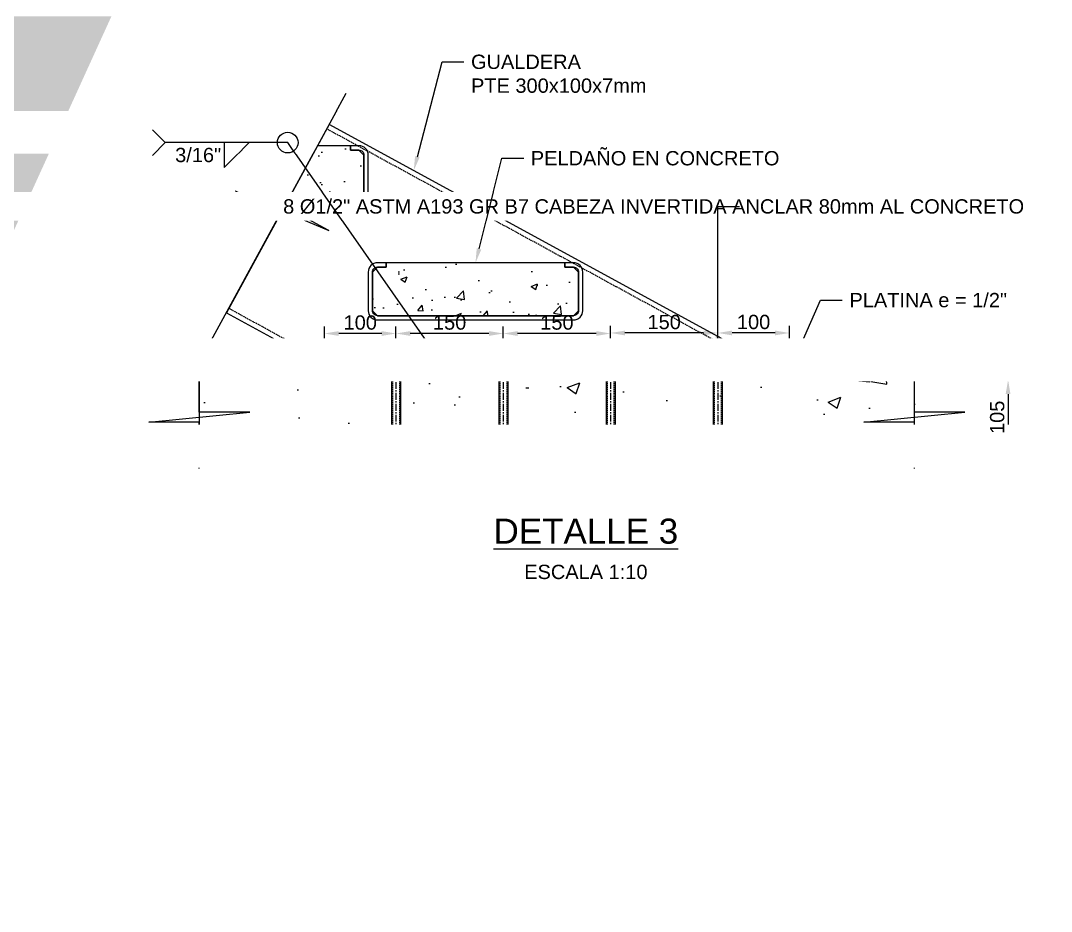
# Model space of a CAD drawing. Header units: millimetres. Extents: x -1367288 to 157996, y -18171 to 61708.
# Drawn here: x 20259 to 21701, y 13128 to 14374 of the extents above; entities that cross this region are included whole.
import ezdxf
from ezdxf import colors
from ezdxf.entities.mleader import LeaderData, LeaderLine
from ezdxf.enums import TextEntityAlignment as Align
from ezdxf.math import Vec2, Vec3

# ---------------------------------------------------------------- set-up
doc = ezdxf.new("R2010")
doc.units = ezdxf.units.MM
doc.header["$LTSCALE"] = 0.3
doc.linetypes.add('CENTER', pattern=[50.8, 31.75, -6.35, 6.35, -6.35])
doc.linetypes.add('HIDDEN', pattern=[9.525, 6.35, -3.175])
for name, color, linetype in [('EE-CENTROS', 8, 'CENTER'), ('EE-OCULTAS', 8, 'HIDDEN'), ('EE-TEXTO 1', 4, 'Continuous'), ('EE-TEXTO 2', 2, 'Continuous'), ('SIM-CONCRETO', 8, 'Continuous'), ('SIM-COTAS', 1, 'Continuous'), ('SIM-OCULTOS', 8, 'HIDDEN'), ('SIM-PELDAÑOS', 5, 'Continuous'), ('SIM-PLATINAS', 2, 'Continuous'), ('SIM-PTE 300x100x7', 213, 'Continuous')]:
    doc.layers.add(name, color=color, linetype=linetype)
doc.styles.add('ARIAL EE', font='arial.ttf')
doc.styles.get("Standard").update_dxf_attribs({"font": 'arial.ttf'})
doc.dimstyles.new('EE 1_STANDAR', dxfattribs={"dimtxt": 2, "dimasz": 2, "dimexe": 1, "dimexo": 0.5, "dimgap": 0.5, "dimtad": 1, "dimdec": 0, "dimdsep": 46, "dimtxsty": 'ARIAL EE', "dimcen": 1.5, "dimclrd": 256, "dimclre": 256, "dimclrt": 2, "dimadec": 0, "dimazin": 0, "dimtfac": 1, "dimtdec": 0, "dimtix": 1, "dimtmove": 0, "dimatfit": 2, "dimfxl": 1, "dimlwd": -1, "dimlwe": -1, "dimarcsym": 0})

# ---------------------------------------------------------------- blocks, each defined once
blk = doc.blocks.new('Peldaño 1')
at = {"layer": 'SIM-CONCRETO'}
h = blk.add_hatch(dxfattribs=at)
h.set_pattern_fill('AR-CONC', color=256, scale=0.5)
h.paths.add_polyline_path([(-25, 0), (-275, 0), (-275, -6), (-287, -6), (-294, -13), (-294, -67), (-287, -74), (-13, -74), (-6, -67), (-6, -13), (-13, -6), (-25, -6)])
blk.add_lwpolyline([(-25, 0), (-275, 0), (-275, -6), (-287, -6), (-294, -13), (-294, -67), (-287, -74), (-13, -74), (-6, -67), (-6, -13), (-13, -6), (-25, -6), (-25, 0)], dxfattribs=at)
at = {"layer": 'SIM-PELDAÑOS'}
blk.add_lwpolyline([(-25, -6), (-13, -6, -0.414214), (-6, -13), (-6, -67, -0.414214), (-13, -74), (-287, -74, -0.414214), (-294, -67), (-294, -13, -0.414214), (-287, -6), (-275, -6), (-275, 0), (-287, 0, 0.414214), (-300, -13), (-300, -67, 0.414214), (-287, -80), (-13, -80, 0.414214), (0, -67), (0, -13, 0.414214), (-13, 0), (-25, 0)], format="xyb", close=True, dxfattribs=at)
blk = doc.blocks.new('*U396')
for p, q in [((-11, 84.6), (-11, 90)), ((8.2, 92.5), (-8.2, 92.5)), ((-5.5, 90), (-5.5, 84.6)), ((5.5, 90), (5.5, 84.6)), ((11, 84.6), (11, 90)), ((-11, 84.6), (11, 84.6)), ((-6.3, 0), (-6.3, 84.6)), ((6.3, 0), (6.3, 84.6)), ((-5.5, -14.8), (-5.5, -5)), ((5.5, -14.8), (5.5, -5)), ((11, -5), (11, -14.8)), ((8.2, -17.3), (-8.2, -17.3)), ((-6.3, -28.5), (-6.3, -17.3)), ((6.3, -28.5), (-6.3, -28.5)), ((-6.3, -28.5), (-4.9, -30)), ((6.3, -28.5), (4.8, -30)), ((6.3, -28.5), (6.3, -17.3)), ((4.8, -30), (-4.9, -30)), ((4.8, -30), (-4.9, -30))]:
    blk.add_line(p, q)
blk.add_lwpolyline([(-13.5, -1.3), (-13.5, -1.2, -0.414214), (-12.3, 0), (12.3, 0, -0.414214), (13.5, -1.2), (13.5, -1.3, -0.414214), (12.3, -2.5), (-12.3, -2.5, -0.414214)], format="xyb", close=True)
blk.add_lwpolyline([(-11, -14.8), (-11, -5)])
for centre, radius, start, end in [((-8.2, 89.8), 2.76, 5.445, 174.555), ((0, 85.2), 7.34, 41.4713, 138.5287), ((8.2, 89.8), 2.76, 5.445, 174.555), ((-8.2, -5.2), 2.76, 5.445, 174.555), ((0, -9.8), 7.34, 41.4713, 138.5287), ((8.2, -5.2), 2.76, 5.445, 174.555), ((-8.2, -14.5), 2.76, 185.445, 354.555), ((0, -9.9), 7.34, 221.4713, 318.5287), ((8.2, -14.5), 2.76, 185.445, 354.555)]:
    blk.add_arc(centre, radius, start, end)
at = {"layer": 'EE-CENTROS'}
blk.add_line((0, -30), (0, 92.5), dxfattribs=at)
at = {"layer": 'EE-OCULTAS'}
for p, q in [((-4.9, 0), (-4.9, 84.6)), ((4.8, 0), (4.8, 84.6)), ((-4.9, -30), (-4.9, -17.3)), ((4.8, -30), (4.8, -17.3))]:
    blk.add_line(p, q, dxfattribs=at)
blk = doc.blocks.new('TÍTULO')
at = {"layer": 'EE-TEXTO 1', "style": 'ARIAL EE'}
blk.add_attdef('%%UVISTAENPLANTA', text='', height=3.5, dxfattribs=at).set_placement((-0.54, 3.5), align=Align.CENTER)
at = {"layer": 'EE-TEXTO 2', "style": 'ARIAL EE'}
for tag, p in [('SUBTITULO', (-0.77, -1.27)), ('ESCALA1:100', (-0.32, -5.15))]:
    blk.add_attdef(tag, text='', height=2, dxfattribs=at).set_placement(p, align=Align.CENTER)
blk = doc.blocks.new('*D397')
at = {"layer": 'SIM-COTAS', "transparency": 16777216}
for p, q in [((21514.2, 13871.8), (21650.1, 13871.8)), ((21640.1, 13851.8), (21640.1, 13786.8)), ((21514.2, 13766.8), (21650.1, 13766.8))]:
    blk.add_line(p, q, dxfattribs=at)
for points in [[(21636.7, 13851.8), (21643.4, 13851.8), (21640.1, 13871.8)], [(21636.7, 13786.8), (21643.4, 13786.8), (21640.1, 13766.8)]]:
    blk.add_solid(points, dxfattribs=at)
at = {"layer": 'SIM-COTAS', "color": 2, "transparency": 16777216, "insert": (21624.9, 13819.3), "char_height": 20, "attachment_point": 5, "rotation": 90, "style": 'ARIAL EE'}
blk.add_mtext('105', dxfattribs=at)
blk = doc.blocks.new('*D398')
at = {"layer": 'SIM-COTAS', "transparency": 16777216}
for p, q in [((21234.2, 13919.3), (21234.2, 13947.2)), ((21334.2, 13889.3), (21334.2, 13947.2)), ((21314.2, 13937.2), (21254.2, 13937.2))]:
    blk.add_line(p, q, dxfattribs=at)
for points in [[(21254.2, 13940.6), (21254.2, 13933.9), (21234.2, 13937.2)], [(21314.2, 13940.6), (21314.2, 13933.9), (21334.2, 13937.2)]]:
    blk.add_solid(points, dxfattribs=at)
at = {"layer": 'SIM-COTAS', "color": 2, "transparency": 16777216, "insert": (21284.2, 13952.5), "char_height": 20, "attachment_point": 5, "style": 'ARIAL EE'}
blk.add_mtext('100', dxfattribs=at)
blk = doc.blocks.new('*D399')
at = {"layer": 'SIM-COTAS', "transparency": 16777216}
for p, q in [((21084.2, 13919.3), (21084.2, 13947.2)), ((21234.2, 13919.3), (21234.2, 13947.2)), ((21214.2, 13937.2), (21104.2, 13937.2))]:
    blk.add_line(p, q, dxfattribs=at)
for points in [[(21104.2, 13940.5), (21104.2, 13933.9), (21084.2, 13937.2)], [(21214.2, 13940.5), (21214.2, 13933.9), (21234.2, 13937.2)]]:
    blk.add_solid(points, dxfattribs=at)
at = {"layer": 'SIM-COTAS', "color": 2, "transparency": 16777216, "insert": (21159.2, 13952.4), "char_height": 20, "attachment_point": 5, "style": 'ARIAL EE'}
blk.add_mtext('150', dxfattribs=at)
blk = doc.blocks.new('*D400')
at = {"layer": 'SIM-COTAS', "transparency": 16777216}
for p, q in [((20934.2, 13919.3), (20934.2, 13946.5)), ((21084.2, 13919.3), (21084.2, 13946.5)), ((21064.2, 13936.5), (20954.2, 13936.5))]:
    blk.add_line(p, q, dxfattribs=at)
for points in [[(20954.2, 13939.8), (20954.2, 13933.1), (20934.2, 13936.5)], [(21064.2, 13939.8), (21064.2, 13933.1), (21084.2, 13936.5)]]:
    blk.add_solid(points, dxfattribs=at)
at = {"layer": 'SIM-COTAS', "color": 2, "transparency": 16777216, "insert": (21009.2, 13951.7), "char_height": 20, "attachment_point": 5, "style": 'ARIAL EE'}
blk.add_mtext('150', dxfattribs=at)
blk = doc.blocks.new('*D401')
at = {"layer": 'SIM-COTAS', "transparency": 16777216}
for p, q in [((20784.2, 13919.3), (20784.2, 13946.5)), ((20934.2, 13919.3), (20934.2, 13946.5)), ((20914.2, 13936.5), (20804.2, 13936.5))]:
    blk.add_line(p, q, dxfattribs=at)
for points in [[(20804.2, 13939.8), (20804.2, 13933.1), (20784.2, 13936.5)], [(20914.2, 13939.8), (20914.2, 13933.1), (20934.2, 13936.5)]]:
    blk.add_solid(points, dxfattribs=at)
at = {"layer": 'SIM-COTAS', "color": 2, "transparency": 16777216, "insert": (20859.2, 13951.7), "char_height": 20, "attachment_point": 5, "style": 'ARIAL EE'}
blk.add_mtext('150', dxfattribs=at)
blk = doc.blocks.new('*D402')
at = {"layer": 'SIM-COTAS', "transparency": 16777216}
for p, q in [((20684.2, 13889.3), (20684.2, 13946.5)), ((20784.2, 13919.3), (20784.2, 13946.5)), ((20764.2, 13936.5), (20704.2, 13936.5))]:
    blk.add_line(p, q, dxfattribs=at)
for points in [[(20704.2, 13939.8), (20704.2, 13933.1), (20684.2, 13936.5)], [(20764.2, 13939.8), (20764.2, 13933.1), (20784.2, 13936.5)]]:
    blk.add_solid(points, dxfattribs=at)
at = {"layer": 'SIM-COTAS', "color": 2, "transparency": 16777216, "insert": (20734.2, 13951.7), "char_height": 20, "attachment_point": 5, "style": 'ARIAL EE'}
blk.add_mtext('100', dxfattribs=at)
blk = doc.blocks.new('AWS-FILL-DER')
at = {"transparency": 16777216}
for p, q in [((-19.75, 0), (-21.53, 1.78)), ((-11.5, -3.5), (-8, 0)), ((-19.75, 0), (-21.53, -1.78)), ((-8, 0), (-19.75, 0)), ((-11.5, 0), (-11.5, -3.5))]:
    blk.add_line(p, q, dxfattribs=at)
at = {"layer": 'EE-TEXTO 2', "color": 2, "transparency": 16777216, "style": 'ARIAL EE'}
for tag, flags, p in [('OBSERVACION', 4, (-21.91, -1.07)), ('VALOR_SOLDADURA', 12, (-11.92, -2.73))]:
    blk.add_attdef(tag, text='', height=2, dxfattribs=dict(at, flags=flags)).set_placement(p, align=Align.RIGHT)
at = {"layer": 'EE-TEXTO 2', "color": 2, "transparency": 16777216, "style": 'ARIAL EE', "flags": 12}
blk.add_attdef('DE-TANTO-CADA-TANTO', (-7.66, -2.68), '', height=2, dxfattribs=at)

msp = doc.modelspace()

# ---------------------------------------------------------------- hatches: boundary and pattern name
at = {"layer": 'SIM-COTAS'}
h = msp.add_hatch(dxfattribs=at)
h.set_pattern_fill('ANGLE', color=256)
h.set_pattern_definition([(0, (0, 0), (0, 6.985), [5.08, -1.905]), (90, (0, 0), (-6.985, 4e-16), [5.08, -1.905])])
edge = h.paths.add_edge_path()
edge.add_line((16067.5, 17787), (6817.4, 14343.3))
edge.add_line((6817.4, 14343.3), (7325.6, 10420.5))
edge.add_line((7325.6, 10420.5), (17529.6, 10420.5))
edge.add_arc((5217.5, 9809.3), 12327.3, -9.54019, 2.84196, ccw=False)
edge.add_line((17374.3, 7766.2), (20929.5, 15572.8))
edge.add_line((20929.5, 15572.8), (16067.5, 17787))
edge = h.paths.add_edge_path(flags=17)
edge.add_arc((7571.2, 10829), 9966.8, 357.6514, 401.32551)

# ---------------------------------------------------------------- block references
at = {"layer": 'EE-TEXTO 1'}
ref = msp.add_blockref('TÍTULO', (21049.7, 13660.1, 0.6), dxfattribs=dict(at, xscale=10, yscale=10, zscale=10))
ref.add_attrib('%%UTÍTULO', '%%uDETALLE 3', dxfattribs={"height": 35, "style": 'ARIAL EE'}).set_placement((21049.7, 13660.1, 0.6), align=Align.MIDDLE_CENTER)
ref.add_attrib('ESCALA', 'ESCALA 1:10', dxfattribs={"layer": 'EE-TEXTO 2', "height": 20, "style": 'ARIAL EE'}).set_placement((21049.7, 13603.1, 0.6), align=Align.MIDDLE_CENTER)

# ---------------------------------------------------------------- leaders
at = {"layer": 'SIM-COTAS', "linetype": 'Continuous'}
ml = msp.add_multileader_mtext('Standard', dxfattribs=at)
ml.set_content('\\A1;{\\C2;VIGA ARMADA TIPO1}', color=256)
ml.set_leader_properties()
ml.build(insert=Vec2(0, 0))
ml.multileader.update_dxf_attribs({"dogleg_length": 0.0025, "arrow_head_size": 100, "scale": 50})
ctx = ml.context
ctx.base_point, ctx.scale, ctx.char_height, ctx.arrow_head_size, ctx.landing_gap_size, ctx.plane_origin = Vec3(-11488.6, 13342.9, 2), 50, 100, 100, 50, Vec3(-15708.9, -2492.3, 2)
notes = []
notes.append((ctx, [(0, (1, 1, 0), (-11680.8, 13342.9, 2), (1, 0), 192.2, [(0, [(-11680.8, 13782.8, 2)], 0, [])])]))
ctx.mtext.insert, ctx.mtext.width, ctx.mtext.defined_height, ctx.mtext.flow_direction = Vec3(-11438.6, 13393.7, 2), 1051.855, 411.1, 5
for ctx, leaders in notes:
    for number, flags, end, landing, length, lines in leaders:
        leader = LeaderData()
        leader.index, (leader.has_last_leader_line, leader.has_dogleg_vector, leader.attachment_direction) = number, flags
        leader.last_leader_point, leader.dogleg_vector, leader.dogleg_length = Vec3(end), Vec3(landing), length
        for number, points, colour, breaks in lines:
            line = LeaderLine()
            line.index, line.vertices, line.color, line.breaks = number, Vec3.list(points), colors.encode_raw_color(colour), breaks
            leader.lines.append(line)
        ctx.leaders.append(leader)

# ---------------------------------------------------------------- next in the draw order: leaders
ml = msp.add_multileader_mtext('Standard', dxfattribs=at)
ml.set_content('{\\C2;7 %%C3/4" ASTM A193 GR B7 CABEZA INVERTIDA ANCLAR 200mm AL CONCRETO}', color=256)
ml.set_leader_properties()
ml.build(insert=Vec2(0, 0))
ml.multileader.update_dxf_attribs({"dogleg_length": 0.0025, "arrow_head_size": 30, "scale": 15})
ctx = ml.context
ctx.base_point, ctx.scale, ctx.char_height, ctx.arrow_head_size, ctx.landing_gap_size, ctx.plane_origin = Vec3(19387.5, 14409.8), 15, 30, 30, 15, Vec3(-10507.8, 19344.3)
notes = []
notes.append((ctx, [(0, (1, 1, 0), (19342, 14409.8), (1, 0), 45.6, [(0, [(19192.5, 14123.1)], 0, [])])]))
ctx.mtext.insert, ctx.mtext.width, ctx.mtext.defined_height, ctx.mtext.flow_direction = Vec3(19402.5, 14425.1), 585.256, 126.9, 5
ctx.mtext.has_bg_fill, ctx.mtext.bg_color, ctx.mtext.bg_scale_factor, ctx.mtext.bg_transparency, ctx.mtext.use_window_bg_color = 1, -1027028792, 1.5, 0, 1
ml = msp.add_multileader_mtext('Standard', dxfattribs=at)
ml.set_content('{\\C2;12 %%C1" ASTM A193 GR B7 CABEZA INVERTIDA ANCLAR 250mm AL CONCRETO}', color=256)
ml.set_leader_properties()
ml.build(insert=Vec2(0, 0))
ml.multileader.update_dxf_attribs({"dogleg_length": 0.0025, "arrow_head_size": 30, "scale": 15})
ctx = ml.context
ctx.base_point, ctx.scale, ctx.char_height, ctx.arrow_head_size, ctx.landing_gap_size, ctx.plane_origin = Vec3(17216.9, 13744.2), 15, 30, 30, 15, Vec3(-12797.4, 19479.2)
notes.append((ctx, [(0, (1, 1, 0), (17171.4, 13744.2), (1, 0), 45.6, [(0, [(17083.1, 13967.3)], 0, [])])]))
ctx.mtext.insert, ctx.mtext.width, ctx.mtext.defined_height, ctx.mtext.flow_direction = Vec3(17231.9, 13759.5), 585.256, 126.9, 5
ctx.mtext.has_bg_fill, ctx.mtext.bg_color, ctx.mtext.bg_scale_factor, ctx.mtext.bg_transparency, ctx.mtext.use_window_bg_color = 1, -1027028792, 1.5, 0, 1
for ctx, leaders in notes:
    for number, flags, end, landing, length, lines in leaders:
        leader = LeaderData()
        leader.index, (leader.has_last_leader_line, leader.has_dogleg_vector, leader.attachment_direction) = number, flags
        leader.last_leader_point, leader.dogleg_vector, leader.dogleg_length = Vec3(end), Vec3(landing), length
        for number, points, colour, breaks in lines:
            line = LeaderLine()
            line.index, line.vertices, line.color, line.breaks = number, Vec3.list(points), colors.encode_raw_color(colour), breaks
            leader.lines.append(line)
        ctx.leaders.append(leader)

# ---------------------------------------------------------------- next in the draw order: hatches: boundary and pattern name
at = {"layer": 'SIM-CONCRETO'}
h = msp.add_hatch(dxfattribs=at)
h.set_pattern_fill('AR-CONC', color=256)
h.set_pattern_definition([(50, (-861.28, -345.03), (182.1847, -15.9391), [19.05, -209.55]), (355, (-861.28, -345.03), (-35.2434, 191.0568), [15.24, -167.6406]), (100.45144, (-846.1, -346.35), (146.9412, 175.1178), [16.19, -178.0902]), (46.1842, (-861.28, -294.23), (271.079, -42.0423), [28.575, -314.325]), (96.6356, (-838.7, -297.73), (237.4041, 247.426), [24.285, -267.1356]), (351.1842, (-861.28, -294.23), (237.404, 247.426), [22.86, -251.4597]), (21, (-835.88, -306.93), (151.6144, -102.2652), [19.05, -209.55]), (326, (-835.88, -306.93), (61.802, 184.188), [15.24, -167.64]), (71.45144, (-823.25, -315.45), (213.4164, 81.9228), [16.19, -178.09]), (37.5, (-861.28, -345.025), (3.0886, 84.55504), [0, -165.608, 0, -170.18, 0, -168.275]), (7.5, (-861.28, -345.025), (66.81966, 100.18057), [0, -97.028, 0, -161.798, 0, -64.135]), (327.5, (-917.924, -345.025), (135.5906, -5.72874), [0, -63.5, 0, -198.12, 0, -262.89]), (317.5, (-943.32, -345.03), (148.1292, 25.4265), [0, -82.55, 0, -131.572, 0, -186.69])])
h.paths.add_polyline_path([(20509.2, 13766.8), (21509.2, 13766.8), (21509.2, 13871.8), (20509.2, 13871.8)])

# ---------------------------------------------------------------- next in the draw order: linework, layer by layer
msp.add_lwpolyline([(20509.2, 13766.8), (21509.2, 13766.8), (21509.2, 13871.8), (20509.2, 13871.8)], close=True, dxfattribs=at)
at = {"layer": 'SIM-COTAS'}
for points in [[(20509.2, 13747.6), (20509.2, 13812.3), (20439.7, 13812.3, 0.024922), (20438.6, 13812.3), (20579.7, 13826.4, -0.024922), (20578.6, 13826.3), (20509.2, 13826.3), (20509.2, 13891.1)], [(21509.2, 13747.6), (21509.2, 13812.3), (21439.7, 13812.3, 0.024922), (21438.6, 13812.3), (21579.7, 13826.4, -0.024922), (21578.6, 13826.3), (21509.2, 13826.3), (21509.2, 13891.1)]]:
    msp.add_lwpolyline(points, format="xyb", dxfattribs=at)
at = {"layer": 'SIM-PLATINAS'}
msp.add_lwpolyline([(20684.2, 13884.3), (20684.2, 13871.8), (21334.2, 13871.8), (21334.2, 13884.3)], close=True, dxfattribs=at)

# ---------------------------------------------------------------- next in the draw order: block references
msp.add_blockref('Peldaño 1', (21045.4, 14035.4, 3.6))
at = {"xscale": -1, "rotation": 180}
for p in [(20784.2, 13884.3), (20934.2, 13884.3), (21084.2, 13884.3), (21234.2, 13884.3)]:
    msp.add_blockref('*U396', p, dxfattribs=at)

# ---------------------------------------------------------------- next in the draw order: dimensions: what is measured, and where the dimension line sits
at = {"layer": 'SIM-COTAS'}
dim = msp.add_linear_dim(base=(21640.1, 13766.8), p1=(21509.2, 13871.8), p2=(21509.2, 13766.8), angle=90, dimstyle='EE 1_STANDAR', dxfattribs=at)
dim.commit()
dim.dimension.update_dxf_attribs({"geometry": '*D397', "text_midpoint": (21624.9, 13819.3)})

# ---------------------------------------------------------------- next in the draw order: leaders
at = {"layer": 'SIM-COTAS', "linetype": 'Continuous'}
ml = msp.add_multileader_mtext('Standard', dxfattribs=at)
ml.set_content('\\A1;{\\C2;PLATINA e = 5/8"}', color=256)
ml.set_leader_properties()
ml.build(insert=Vec2(0, 0))
ml.multileader.update_dxf_attribs({"dogleg_length": 0.0025, "arrow_head_size": 30, "scale": 15})
ctx = ml.context
ctx.base_point, ctx.scale, ctx.char_height, ctx.arrow_head_size, ctx.landing_gap_size, ctx.plane_origin = Vec3(19392.8, 14217.6, 0), 15, 30, 30, 15, Vec3(-10530, 19954.8, 0)
notes = []
notes.append((ctx, [(0, (1, 1, 0), (19347.3, 14217.6, 0), (1, 0), 45.6, [(0, [(19227, 14082.1, 0)], 0, [])])]))
ctx.mtext.insert, ctx.mtext.width, ctx.mtext.defined_height, ctx.mtext.flow_direction = Vec3(19407.8, 14232.8, 0), 180.376, 126.9, 5
ctx.mtext.has_bg_fill, ctx.mtext.bg_color, ctx.mtext.bg_scale_factor, ctx.mtext.bg_transparency, ctx.mtext.use_window_bg_color = 1, -1027028792, 1.5, 0, 1
for ctx, leaders in notes:
    for number, flags, end, landing, length, lines in leaders:
        leader = LeaderData()
        leader.index, (leader.has_last_leader_line, leader.has_dogleg_vector, leader.attachment_direction) = number, flags
        leader.last_leader_point, leader.dogleg_vector, leader.dogleg_length = Vec3(end), Vec3(landing), length
        for number, points, colour, breaks in lines:
            line = LeaderLine()
            line.index, line.vertices, line.color, line.breaks = number, Vec3.list(points), colors.encode_raw_color(colour), breaks
            leader.lines.append(line)
        ctx.leaders.append(leader)

# ---------------------------------------------------------------- next in the draw order: hatches: boundary and pattern name
at = {"layer": 'SIM-CONCRETO'}
h = msp.add_hatch(dxfattribs=at)
h.set_pattern_fill('AR-CONC', color=256, scale=0.5)
h.set_pattern_definition([(50, (20745.44, 14198.965), (91.092, -7.97), [9.525, -104.775]), (355, (20745.44, 14198.965), (-17.62, 95.53), [7.62, -83.82]), (100.45, (20753.03, 14198.3), (73.47, 87.56), [8.095, -89.045]), (46.18, (20745.44, 14224.37), (135.54, -21.02), [14.29, -157.16]), (96.64, (20756.73, 14222.61), (118.7, 123.71), [12.14, -133.57]), (351.18, (20745.44, 14224.37), (118.7, 123.71), [11.43, -125.73]), (21, (20758.14, 14218.015), (75.807, -51.133), [9.525, -104.775]), (326, (20758.14, 14218.015), (30.9, 92.094), [7.62, -83.82]), (71.45, (20764.455, 14213.75), (106.71, 40.96), [8.095, -89.045]), (37.5, (20745.437, 14198.965), (1.544, 42.2775), [0, -82.804, 0, -85.09, 0, -84.1375]), (7.5, (20745.437, 14198.965), (33.41, 50.09), [0, -48.514, 0, -80.899, 0, -32.0675]), (327.5, (20717.116, 14198.965), (67.795, -2.864), [0, -31.75, 0, -99.06, 0, -131.445]), (317.5, (20704.416, 14198.965), (74.065, 12.713), [0, -41.275, 0, -65.786, 0, -93.345])])
h.paths.add_polyline_path([(20674.4, 14199), (20634.1, 14125), (20732.4, 14125), (20739.4, 14132), (20739.4, 14186), (20732.4, 14193), (20720.4, 14193), (20720.4, 14199)])

# ---------------------------------------------------------------- next in the draw order: linework, layer by layer
at = {"layer": 'SIM-CONCRETO', "elevation": 3.6}
for points in [[(20634.1, 14125), (20732.4, 14125), (20739.4, 14132), (20739.4, 14186), (20732.4, 14193), (20720.4, 14193), (20720.4, 14199)], [(20720.4, 14199), (20674.4, 14199)]]:
    msp.add_lwpolyline(points, dxfattribs=at)
at = {"layer": 'SIM-COTAS'}
msp.add_lwpolyline([(20523.2, 13921.5), (20621.5, 14101.9), (20560.5, 14135.2, 0.024922), (20559.6, 14135.7), (20690.2, 14080.5, -0.024922), (20689.2, 14081), (20628.2, 14114.2), (20714.6, 14272.7)], format="xyb", dxfattribs=at)
msp.add_circle((20632.8, 14203.4), 14.4, dxfattribs=at)
at = {"layer": 'SIM-OCULTOS'}
msp.add_lwpolyline([(20550.5, 13971.7), (20710.7, 13884.3), (21307.6, 13884.3), (20687.3, 14222.6)], dxfattribs=at)
at = {"layer": 'SIM-PELDAÑOS', "elevation": 3.6}
msp.add_lwpolyline([(20630.8, 14119), (20732.4, 14119, 0.414214), (20745.4, 14132), (20745.4, 14186, 0.414214), (20732.4, 14199), (20720.4, 14199), (20720.4, 14193), (20732.4, 14193, -0.414214), (20739.4, 14186), (20739.4, 14132, -0.414214), (20732.4, 14125), (20634.1, 14125)], format="xyb", dxfattribs=at)
at = {"layer": 'SIM-PTE 300x100x7'}
msp.add_lwpolyline([(20547.1, 13965.4), (20695.8, 13884.3), (21322.5, 13884.3), (20690.7, 14228.8), (20547.1, 13965.4)], dxfattribs=at)

# ---------------------------------------------------------------- next in the draw order: leaders
at = {"layer": 'SIM-COTAS', "linetype": 'Continuous'}
ml = msp.add_multileader_mtext('Standard', dxfattribs=at)
ml.set_content('\\A1;{\\C2;GUALDERA\\PPTE 300x100x7mm}', color=256)
ml.set_leader_properties()
ml.build(insert=Vec2(0, 0))
ml.multileader.update_dxf_attribs({"dogleg_length": 0.0025, "arrow_head_size": 20, "scale": 10})
ctx = ml.context
ctx.base_point, ctx.scale, ctx.char_height, ctx.arrow_head_size, ctx.landing_gap_size, ctx.plane_origin = Vec3(20879.1, 14316.3), 10, 20, 20, 10, Vec3(50695.1, 20824.5)
notes = []
notes.append((ctx, [(1, (1, 1, 0), (20848.7, 14316.3), (1, 0), 30.4, [(0, [(20809, 14164.3)], 0, [])])]))
ctx.mtext.insert, ctx.mtext.rotation, ctx.mtext.width, ctx.mtext.defined_height, ctx.mtext.flow_direction = Vec3(20889.1, 14326.4), 6.283185, 243.698, 84.6, 5
ctx.mtext.has_bg_fill, ctx.mtext.bg_color, ctx.mtext.bg_scale_factor, ctx.mtext.bg_transparency, ctx.mtext.use_window_bg_color = 1, -1027028792, 1.5, 0, 1
ml = msp.add_multileader_mtext('Standard', dxfattribs=at)
ml.set_content('{\\C2;8 %%C1/2" ASTM A193 GR B7 CABEZA INVERTIDA ANCLAR 80mm AL CONCRETO}', color=256)
ml.set_leader_properties()
ml.build(insert=Vec2(0, 0))
ml.multileader.update_dxf_attribs({"dogleg_length": 0.0025, "arrow_head_size": 20, "scale": 10})
ctx = ml.context
ctx.base_point, ctx.scale, ctx.char_height, ctx.arrow_head_size, ctx.landing_gap_size, ctx.plane_origin = Vec3(21264.5, 14114), 10, 20, 20, 10, Vec3(-8621.6, 19921.7)
ctx.text_align_type = 2
notes.append((ctx, [(0, (1, 1, 0), (21234.2, 14114), (1, 0), 30.4, [(0, [(21234.2, 13912.8)], 0, [])])]))
ctx.mtext.insert, ctx.mtext.width, ctx.mtext.defined_height, ctx.mtext.alignment, ctx.mtext.flow_direction = Vec3(21662.5, 14124.2), 390.171, 84.6, 3, 5
ctx.mtext.has_bg_fill, ctx.mtext.bg_color, ctx.mtext.bg_scale_factor, ctx.mtext.bg_transparency, ctx.mtext.use_window_bg_color = 1, -1027028792, 1.5, 0, 1
for ctx, leaders in notes:
    for number, flags, end, landing, length, lines in leaders:
        leader = LeaderData()
        leader.index, (leader.has_last_leader_line, leader.has_dogleg_vector, leader.attachment_direction) = number, flags
        leader.last_leader_point, leader.dogleg_vector, leader.dogleg_length = Vec3(end), Vec3(landing), length
        for number, points, colour, breaks in lines:
            line = LeaderLine()
            line.index, line.vertices, line.color, line.breaks = number, Vec3.list(points), colors.encode_raw_color(colour), breaks
            leader.lines.append(line)
        ctx.leaders.append(leader)

# ---------------------------------------------------------------- next in the draw order: dimensions: what is measured, and where the dimension line sits
at = {"layer": 'SIM-COTAS'}
for base, p1, p2, picture, middle in [((20684.2, 13936.5), (20784.2, 13914.3), (20684.2, 13884.3), '*D402', (20734.2, 13951.7)), ((20784.2, 13936.5), (20934.2, 13914.3), (20784.2, 13914.3), '*D401', (20859.2, 13951.7)), ((20934.2, 13936.5), (21084.2, 13914.3), (20934.2, 13914.3), '*D400', (21009.2, 13951.7)), ((21084.2, 13937.2), (21234.2, 13914.3), (21084.2, 13914.3), '*D399', (21159.2, 13952.4)), ((21234.2, 13937.2), (21334.2, 13884.3), (21234.2, 13914.3), '*D398', (21284.2, 13952.5))]:
    dim = msp.add_linear_dim(base=base, p1=p1, p2=p2, dimstyle='EE 1_STANDAR', dxfattribs=at)
    dim.commit()
    dim.dimension.update_dxf_attribs({"geometry": picture, "text_midpoint": middle})

# ---------------------------------------------------------------- next in the draw order: leaders
ml = msp.add_multileader_block('Standard', dxfattribs=at)
ml.set_content('AWS-FILL-DER', color=256, scale=10)
ml.set_attribute('DE-TANTO-CADA-TANTO', '', width=0)
ml.set_attribute('VALOR_SOLDADURA', '3/16"', width=0)
ml.set_attribute('OBSERVACION', '', width=0)
ml.set_leader_properties(color=256)
ml.build(insert=Vec2(0, 0))
ml.multileader.update_dxf_attribs({"arrow_head_size": 20, "scale": 10, "block_connection_type": 1})
ctx = ml.context
ctx.base_point, ctx.scale, ctx.char_height, ctx.arrow_head_size, ctx.landing_gap_size, ctx.plane_origin = Vec3(20461.4, 14203.4), 10, 40, 20, 20, Vec3(20326.8, 13420.9)
ctx.attachment_type = 1
notes = []
notes.append((ctx, [(0, (1, 1, 0), (20632.8, 14203.4), (-1, 0), 53.9, [(0, [(20856.2, 13884.3)], 0, [])])]))
ctx.block.insert = Vec3(20658.9, 14203.4)
at = {"layer": 'SIM-COTAS', "linetype": 'Continuous'}
ml = msp.add_multileader_mtext('Standard', dxfattribs=at)
ml.set_content('\\A1;{\\C2;PELDAÑO EN CONCRETO}', color=256)
ml.set_leader_properties()
ml.build(insert=Vec2(0, 0))
ml.multileader.update_dxf_attribs({"dogleg_length": 0.0025, "arrow_head_size": 20, "scale": 10})
ctx = ml.context
ctx.base_point, ctx.scale, ctx.char_height, ctx.arrow_head_size, ctx.landing_gap_size, ctx.plane_origin = Vec3(20962.7, 14181.5, 3.6), 10, 20, 20, 10, Vec3(50781.5, 20695.6, 3.6)
notes.append((ctx, [(1, (1, 1, 0), (20932.4, 14181.5, 3.6), (1, 0), 30.4, [(0, [(20895.4, 14035.4, 3.6)], 0, [])])]))
ctx.mtext.insert, ctx.mtext.rotation, ctx.mtext.width, ctx.mtext.defined_height, ctx.mtext.flow_direction = Vec3(20972.7, 14191.6, 3.6), 6.283185, 192.353, 84.6, 5
ctx.mtext.has_bg_fill, ctx.mtext.bg_color, ctx.mtext.bg_scale_factor, ctx.mtext.bg_transparency, ctx.mtext.use_window_bg_color = 1, -1027028792, 1.5, 0, 1
for ctx, leaders in notes:
    for number, flags, end, landing, length, lines in leaders:
        leader = LeaderData()
        leader.index, (leader.has_last_leader_line, leader.has_dogleg_vector, leader.attachment_direction) = number, flags
        leader.last_leader_point, leader.dogleg_vector, leader.dogleg_length = Vec3(end), Vec3(landing), length
        for number, points, colour, breaks in lines:
            line = LeaderLine()
            line.index, line.vertices, line.color, line.breaks = number, Vec3.list(points), colors.encode_raw_color(colour), breaks
            leader.lines.append(line)
        ctx.leaders.append(leader)

# ---------------------------------------------------------------- next in the draw order: leaders
ml = msp.add_multileader_mtext('Standard', dxfattribs=at)
ml.set_content('\\A1;{\\C2;PLATINA e = 1/2"}', color=256)
ml.set_leader_properties()
ml.build(insert=Vec2(0, 0))
ml.multileader.update_dxf_attribs({"dogleg_length": 0.0025, "arrow_head_size": 20, "scale": 10})
ctx = ml.context
ctx.base_point, ctx.scale, ctx.char_height, ctx.arrow_head_size, ctx.landing_gap_size, ctx.plane_origin = Vec3(21408.3, 13983), 10, 20, 20, 10, Vec3(-8517.4, 19877.4)
notes = []
notes.append((ctx, [(0, (1, 1, 0), (21377.9, 13983), (1, 0), 30.4, [(0, [(21334.2, 13884.3)], 0, [])])]))
ctx.mtext.insert, ctx.mtext.width, ctx.mtext.defined_height, ctx.mtext.flow_direction = Vec3(21418.3, 13993.2), 120.25, 84.6, 5
ctx.mtext.has_bg_fill, ctx.mtext.bg_color, ctx.mtext.bg_scale_factor, ctx.mtext.bg_transparency, ctx.mtext.use_window_bg_color = 1, -1027028792, 1.5, 0, 1
for ctx, leaders in notes:
    for number, flags, end, landing, length, lines in leaders:
        leader = LeaderData()
        leader.index, (leader.has_last_leader_line, leader.has_dogleg_vector, leader.attachment_direction) = number, flags
        leader.last_leader_point, leader.dogleg_vector, leader.dogleg_length = Vec3(end), Vec3(landing), length
        for number, points, colour, breaks in lines:
            line = LeaderLine()
            line.index, line.vertices, line.color, line.breaks = number, Vec3.list(points), colors.encode_raw_color(colour), breaks
            leader.lines.append(line)
        ctx.leaders.append(leader)

# ---------------------------------------------------------------- next in the draw order: leaders
ml = msp.add_multileader_mtext('Standard', dxfattribs=at)
ml.set_content('\\A1;{\\C2;PLATINA e = 1/4"}', color=256)
ml.set_leader_properties()
ml.build(insert=Vec2(0, 0))
ml.multileader.update_dxf_attribs({"dogleg_length": 0.0025, "arrow_head_size": 30, "scale": 15})
ctx = ml.context
ctx.base_point, ctx.scale, ctx.char_height, ctx.arrow_head_size, ctx.landing_gap_size, ctx.plane_origin = Vec3(22475.1, 13899.3, -3.9), 15, 30, 30, 15, Vec3(-7066.2, 19931.4, -3.9)
ctx.text_align_type = 2
notes = []
notes.append((ctx, [(1, (1, 1, 0), (22722.1, 13899.3, -3.9), (-1, 0), 45.6, [(1, [(22904.1, 14090.2, -3.9), (23028.1, 14085.2, -3.9)], 0, [])])]))
ctx.mtext.insert, ctx.mtext.width, ctx.mtext.defined_height, ctx.mtext.alignment, ctx.mtext.flow_direction = Vec3(22661.6, 13914.6, -3.9), 180.376, 126.9, 3, 5
ctx.mtext.has_bg_fill, ctx.mtext.bg_color, ctx.mtext.bg_scale_factor, ctx.mtext.bg_transparency, ctx.mtext.use_window_bg_color = 1, -1027028792, 1.5, 0, 1
for ctx, leaders in notes:
    for number, flags, end, landing, length, lines in leaders:
        leader = LeaderData()
        leader.index, (leader.has_last_leader_line, leader.has_dogleg_vector, leader.attachment_direction) = number, flags
        leader.last_leader_point, leader.dogleg_vector, leader.dogleg_length = Vec3(end), Vec3(landing), length
        for number, points, colour, breaks in lines:
            line = LeaderLine()
            line.index, line.vertices, line.color, line.breaks = number, Vec3.list(points), colors.encode_raw_color(colour), breaks
            leader.lines.append(line)
        ctx.leaders.append(leader)

# ---------------------------------------------------------------- next in the draw order: leaders
ml = msp.add_multileader_mtext('Standard', dxfattribs=at)
ml.set_content('\\A1;{\\C2;PLATINA e = 3/8"}', color=256)
ml.set_leader_properties()
ml.build(insert=Vec2(0, 0))
ml.multileader.update_dxf_attribs({"dogleg_length": 0.0025, "arrow_head_size": 30, "scale": 15})
ctx = ml.context
ctx.base_point, ctx.scale, ctx.char_height, ctx.arrow_head_size, ctx.landing_gap_size, ctx.plane_origin = Vec3(22480.6, 13778.6, -3.9), 15, 30, 30, 15, Vec3(-7066.2, 19792.2, -3.9)
ctx.text_align_type = 2
notes = []
notes.append((ctx, [(1, (1, 1, 0), (22727.6, 13778.6, -3.9), (-1, 0), 45.6, [(0, [(22969.1, 14014.7, -3.9)], 0, [])])]))
ctx.mtext.insert, ctx.mtext.width, ctx.mtext.defined_height, ctx.mtext.alignment, ctx.mtext.flow_direction = Vec3(22667.1, 13793.9, -3.9), 180.376, 126.9, 3, 5
ctx.mtext.has_bg_fill, ctx.mtext.bg_color, ctx.mtext.bg_scale_factor, ctx.mtext.bg_transparency, ctx.mtext.use_window_bg_color = 1, -1027028792, 1.5, 0, 1
for ctx, leaders in notes:
    for number, flags, end, landing, length, lines in leaders:
        leader = LeaderData()
        leader.index, (leader.has_last_leader_line, leader.has_dogleg_vector, leader.attachment_direction) = number, flags
        leader.last_leader_point, leader.dogleg_vector, leader.dogleg_length = Vec3(end), Vec3(landing), length
        for number, points, colour, breaks in lines:
            line = LeaderLine()
            line.index, line.vertices, line.color, line.breaks = number, Vec3.list(points), colors.encode_raw_color(colour), breaks
            leader.lines.append(line)
        ctx.leaders.append(leader)

# ---------------------------------------------------------------- next in the draw order: leaders
ml = msp.add_multileader_mtext('Standard', dxfattribs=at)
ml.set_content('\\A1;{\\C2;VIGA ARMADA TIPO1}', color=256)
ml.set_leader_properties()
ml.build(insert=Vec2(0, 0))
ml.multileader.update_dxf_attribs({"dogleg_length": 3.84, "arrow_head_size": 100, "scale": 50})
ctx = ml.context
ctx.base_point, ctx.scale, ctx.char_height, ctx.arrow_head_size, ctx.landing_gap_size, ctx.plane_origin = Vec3(-14428.9, 13343, -1.8), 50, 100, 100, 50, Vec3(-18649.2, -2492.2, -1.8)
notes = []
notes.append((ctx, [(0, (1, 1, 0), (-14621.1, 13343, -1.8), (1, 0), 192.2, [(0, [(-14621, 13782.9, -1.8)], 0, [])])]))
ctx.mtext.insert, ctx.mtext.width, ctx.mtext.defined_height, ctx.mtext.flow_direction = Vec3(-14378.9, 13393.8, -1.8), 995.692, 380, 5
ctx.mtext.has_bg_fill, ctx.mtext.bg_color, ctx.mtext.bg_scale_factor, ctx.mtext.bg_transparency, ctx.mtext.use_window_bg_color = 1, -1073741824, 1.5, 0, 1
for ctx, leaders in notes:
    for number, flags, end, landing, length, lines in leaders:
        leader = LeaderData()
        leader.index, (leader.has_last_leader_line, leader.has_dogleg_vector, leader.attachment_direction) = number, flags
        leader.last_leader_point, leader.dogleg_vector, leader.dogleg_length = Vec3(end), Vec3(landing), length
        for number, points, colour, breaks in lines:
            line = LeaderLine()
            line.index, line.vertices, line.color, line.breaks = number, Vec3.list(points), colors.encode_raw_color(colour), breaks
            leader.lines.append(line)
        ctx.leaders.append(leader)

doc.saveas('drawing.dxf')
